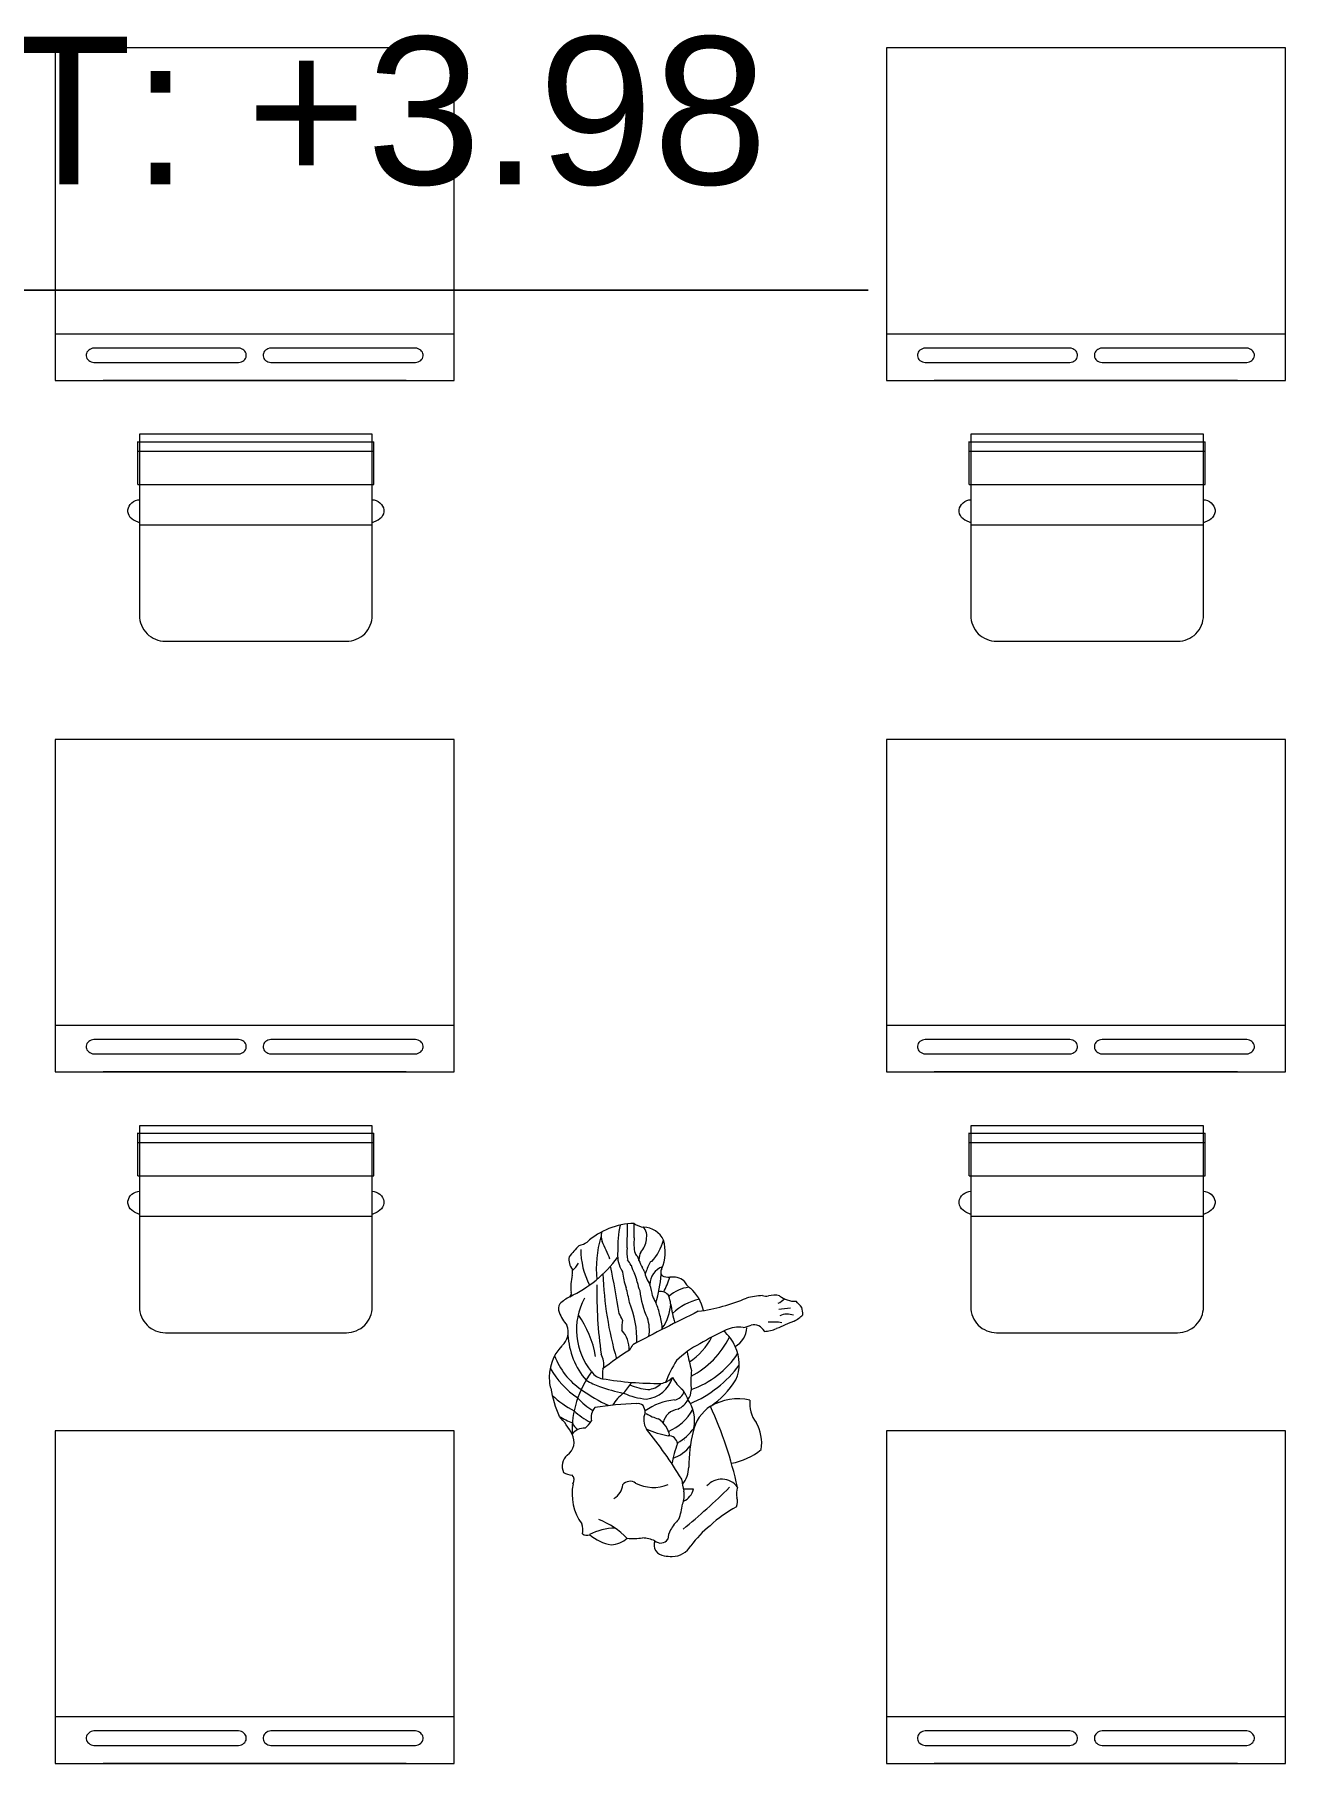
# Model space of a CAD drawing. Header units: metres. Extents: x 28 to 239, y -1 to 113.
# Drawn here: x 126.26 to 128.141, y 80.537 to 83.136 of the extents above; entities that cross this region are included whole.
import ezdxf

# ---------------------------------------------------------------- set-up
doc = ezdxf.new("R2010")
doc.units = ezdxf.units.M
for name, color, linetype, lineweight in [('Equipamiento SR', 23, 'Continuous', 0), ('GRAFO 02', 7, 'Continuous', 20), ('GRAFO01', 7, 'Continuous', 0), ('MOBILIARIO_Pluma_Nº__41', 7, 'Continuous', 20), ('PERSONAS', 8, 'Continuous', 0), ('TEXTO 100', 7, 'Continuous', 20)]:
    doc.layers.add(name, color=color, linetype=linetype, lineweight=lineweight)
doc.layers.add('Mobiliario', color=7, linetype='Continuous', lineweight=0, true_color=0x7f7f7f)
doc.layers.add('MOBILIARIO_Pluma_Nº__61', color=7, linetype='Continuous', lineweight=20, true_color=0x6a6a6a)
doc.styles.add('JOS', font='arial.ttf', dxfattribs={"height": 1})

# ---------------------------------------------------------------- blocks, each defined once
blk = doc.blocks.new('A$C64873CB9')
at = {"layer": 'MOBILIARIO_Pluma_Nº__41', "linetype": 'Continuous', "lineweight": 0, "true_color": 0x000000}
h = blk.add_hatch(color=18, dxfattribs=at)
h.paths.add_polyline_path([(0.1, 1.2), (0.1, 1.2), (0.1, 1.2), (0.1, 1.2), (0.1, 1.2), (0.1, 1.1), (0.1, 1.1), (0.1, 1.1), (0, 1.1), (0, 1.1), (0, 1), (0, 1), (0, 0.9), (0, 0.8), (0, 0.8), (0.1, 0.7), (0.1, 0.7), (0.1, 0.7), (0.2, 0.7), (0.3, 0.7), (0.3, 0.7), (0.3, 0.8), (0.4, 0.8), (0.4, 0.8), (0.4, 0.9), (0.4, 0.9), (0.4, 1), (0.3, 1.1), (0.3, 1.1), (0.3, 1.1), (0.3, 1.1), (0.3, 1.1), (0.3, 1.1), (0.3, 1.1), (0.3, 1.1), (0.3, 1.1), (0.3, 1.1), (0.3, 1.1), (0.3, 1.1), (0.3, 1.1), (0.3, 1.1), (0.3, 1.1), (0.3, 1.1), (0.3, 1.1), (0.3, 1.1), (0.3, 1.1), (0.3, 1.1), (0.3, 1.1), (0.3, 1.1), (0.3, 1.1), (0.3, 1.1), (0.3, 1.1), (0.3, 1.1), (0.3, 1.1), (0.3, 1.1), (0.3, 1.1), (0.3, 1.1), (0.3, 1.1), (0.3, 1.1), (0.3, 1.2), (0.3, 1.2), (0.3, 1.2), (0.3, 1.2), (0.3, 1.2), (0.3, 1.2), (0.3, 1.2), (0.3, 1.2), (0.3, 1.2), (0.3, 1.3), (0.3, 1.3), (0.3, 1.3), (0.3, 1.3), (0.3, 1.3), (0.3, 1.3), (0.3, 1.3), (0.3, 1.3), (0.2, 1.3), (0.2, 1.4), (0.1, 1.3), (0.1, 1.3), (0.1, 1.3), (0.1, 1.3), (0.1, 1.2), (0.1, 1.2), (0.1, 1.2), (0.1, 1.2), (0.1, 1.2)])
h.paths.add_polyline_path([(0.1, 1.2), (0.1, 1.3), (0.1, 1.3), (0.1, 1.3), (0.1, 1.3), (0.2, 1.3), (0.2, 1.3), (0.2, 1.3), (0.2, 1.3), (0.2, 1.3), (0.2, 1.3), (0.2, 1.3), (0.2, 1.3), (0.2, 1.3), (0.2, 1.3), (0.2, 1.3), (0.2, 1.3), (0.3, 1.2), (0.3, 1.2), (0.2, 1.2), (0.2, 1.2), (0.2, 1.1), (0.2, 1.1), (0.2, 1.1), (0.2, 1.1), (0.2, 1.1), (0.2, 1.1), (0.2, 1.1), (0.2, 1.1), (0.2, 1), (0.2, 1), (0.2, 1.1), (0.2, 1.1), (0.1, 1.1), (0.1, 1.1), (0.1, 1.1), (0.1, 1.1), (0.1, 1.1), (0.1, 1.1), (0.1, 1.1), (0.1, 1.1), (0.1, 1.1), (0.1, 1.1), (0.2, 1.1), (0.1, 1.2)], flags=0)
for points in [[(0.1, 0), (0.1, 0), (0.1, 0), (0.1, 0), (0.1, 0), (0.1, 0), (0.2, 0), (0.2, 0), (0.2, 0), (0.2, 0.1), (0.2, 0.1), (0.2, 0.1), (0.2, 0.1), (0.2, 0.1), (0.2, 0.1), (0.2, 0.1), (0.2, 0.1), (0.2, 0.1), (0.2, 0.1), (0.2, 0.1), (0.2, 0.1), (0.2, 0.1), (0.2, 0.1), (0.1, 0.1), (0.1, 0.1), (0.1, 0.1), (0.1, 0.1), (0.1, 0.1), (0.1, 0.1), (0.1, 0.1), (0.1, 0.1), (0.1, 0.1), (0.1, 0.1), (0.1, 0.1), (0.1, 0.1), (0.1, 0.1)], [(0.2, 1.2), (0.2, 1.2), (0.2, 1.2), (0.2, 1.2)], [(0.2, 0.1), (0.2, 0.1), (0.2, 0), (0.2, 0), (0.2, 0), (0.2, 0), (0.2, 0), (0.3, 0), (0.3, 0.1), (0.2, 0.1), (0.2, 0.1), (0.2, 0.1), (0.2, 0.1), (0.2, 0.1), (0.2, 0.1), (0.2, 0.1), (0.2, 0.1), (0.2, 0.1), (0.2, 0.1), (0.2, 0.1), (0.2, 0.1), (0.2, 0.1), (0.2, 0.1), (0.2, 0.1), (0.2, 0.1), (0.2, 0.1), (0.2, 0.1), (0.2, 0.1), (0.2, 0.1), (0.2, 0.1), (0.2, 0.1), (0.2, 0.1), (0.2, 0.1), (0.2, 0.1), (0.2, 0.1), (0.2, 0.1), (0.2, 0.1)]]:
    blk.add_hatch(color=18, dxfattribs=at).paths.add_polyline_path(points)
at = {"layer": 'MOBILIARIO_Pluma_Nº__61', "linetype": 'Continuous', "lineweight": 0, "true_color": 0x353535}
for points in [[(0.1, 0.7), (0, 0.7), (0, 0.7), (0, 0.6), (0, 0.6), (0, 0.6), (0, 0.5), (0, 0.5), (0, 0.5), (0, 0.5), (0, 0.5), (0, 0.5), (0, 0.5), (0.1, 0.5), (0.1, 0.5), (0.1, 0.5), (0.1, 0.5), (0.1, 0.5), (0.2, 0.5), (0.2, 0.5), (0.2, 0.4), (0.2, 0.4), (0.2, 0.3), (0.2, 0.3), (0.2, 0.2), (0.2, 0.2), (0.2, 0.2), (0.2, 0.1), (0.2, 0.1), (0.2, 0.1), (0.2, 0.1), (0.2, 0.1), (0.2, 0.1), (0.2, 0.1), (0.2, 0.1), (0.2, 0.1), (0.2, 0.1), (0.2, 0.1), (0.2, 0.1), (0.2, 0.1), (0.2, 0.1), (0.2, 0.1), (0.2, 0.1), (0.2, 0.1), (0.2, 0.1), (0.2, 0.1), (0.2, 0.1), (0.2, 0.1), (0.2, 0.1), (0.2, 0.1), (0.2, 0.1), (0.2, 0.1), (0.2, 0.1), (0.2, 0.1), (0.2, 0.1), (0.2, 0.1), (0.2, 0.1), (0.2, 0.1), (0.2, 0.1), (0.3, 0.2), (0.3, 0.2), (0.3, 0.2), (0.3, 0.3), (0.3, 0.3), (0.3, 0.3), (0.3, 0.3), (0.3, 0.3), (0.3, 0.3), (0.2, 0.3), (0.2, 0.3), (0.2, 0.4), (0.2, 0.4), (0.2, 0.4), (0.2, 0.4), (0.2, 0.4), (0.2, 0.4), (0.2, 0.4), (0.2, 0.4), (0.2, 0.4), (0.2, 0.5), (0.3, 0.5), (0.3, 0.5), (0.3, 0.5), (0.3, 0.5), (0.3, 0.5), (0.3, 0.5), (0.3, 0.5), (0.3, 0.5), (0.3, 0.5), (0.3, 0.5), (0.3, 0.5), (0.3, 0.5), (0.4, 0.5), (0.4, 0.5), (0.4, 0.6), (0.3, 0.8), (0.3, 0.7), (0.3, 0.7), (0.2, 0.7), (0.1, 0.7), (0.1, 0.7)], [(0.2, 1.2), (0.2, 1.2), (0.2, 1.3), (0.2, 1.3), (0.2, 1.2), (0.2, 1.2), (0.2, 1.2), (0.2, 1.2), (0.1, 1.2), (0.1, 1.2), (0.2, 1.2), (0.2, 1.2), (0.2, 1.2)], [(0.1, 0.3), (0.1, 0.3), (0.1, 0.3), (0.1, 0.2), (0.1, 0.2), (0.1, 0.2), (0.1, 0.1), (0.1, 0.1), (0.1, 0.1), (0.1, 0.1), (0.1, 0.1), (0.1, 0.1), (0.1, 0.1), (0.1, 0.1), (0.1, 0.1), (0.1, 0.1), (0.1, 0.1), (0.2, 0.1), (0.2, 0.1), (0.2, 0.1), (0.2, 0.1), (0.2, 0.1), (0.2, 0.1), (0.2, 0.1), (0.2, 0.1), (0.2, 0.1), (0.2, 0.1), (0.2, 0.1), (0.2, 0.1), (0.2, 0.2), (0.2, 0.2), (0.2, 0.2), (0.2, 0.3), (0.2, 0.3), (0.1, 0.3), (0.1, 0.3)], [(0.2, 1.2), (0.2, 1.2), (0.2, 1.2), (0.2, 1.2), (0.2, 1.2), (0.2, 1.2), (0.2, 1.2)]]:
    blk.add_hatch(color=250, dxfattribs=at).paths.add_polyline_path(points)
at = {"layer": 'MOBILIARIO_Pluma_Nº__61', "linetype": 'Continuous', "lineweight": 0, "true_color": 0x1a1a1a}
for points in [[(0.1, 1.3), (0.1, 1.2), (0.1, 1.2), (0.2, 1.1), (0.1, 1.1), (0.1, 1.1), (0.1, 1.1), (0.1, 1.1), (0.1, 1.1), (0.1, 1.1), (0.1, 1.1), (0.1, 1.1), (0.1, 1.1), (0.1, 1.1), (0.1, 1.1), (0.1, 1.1), (0.1, 1.1), (0.2, 1.1), (0.2, 1.1), (0.2, 1), (0.2, 1), (0.2, 1.1), (0.2, 1.1), (0.2, 1.1), (0.2, 1.1), (0.2, 1.1), (0.2, 1.1), (0.2, 1.1), (0.2, 1.1), (0.2, 1.1), (0.2, 1.1), (0.2, 1.1), (0.2, 1.1), (0.2, 1.1), (0.2, 1.1), (0.2, 1.1), (0.2, 1.2), (0.2, 1.2), (0.3, 1.2), (0.3, 1.2), (0.2, 1.3), (0.2, 1.3), (0.2, 1.3), (0.2, 1.3), (0.2, 1.3), (0.2, 1.3), (0.2, 1.3), (0.2, 1.3), (0.2, 1.3), (0.2, 1.3), (0.2, 1.3), (0.2, 1.3), (0.2, 1.3), (0.2, 1.3), (0.2, 1.3), (0.1, 1.3), (0.1, 1.3), (0.1, 1.3)], [(0.1, 0.3), (0.1, 0.3), (0.2, 0.3), (0.2, 0.3), (0.2, 0.2), (0.2, 0.3), (0.2, 0.3), (0.2, 0.3), (0.2, 0.3), (0.2, 0.3), (0.2, 0.3), (0.2, 0.3), (0.2, 0.3), (0.2, 0.3), (0.2, 0.3), (0.2, 0.3), (0.2, 0.3), (0.2, 0.3), (0.2, 0.3), (0.2, 0.4), (0.2, 0.4), (0.2, 0.5), (0.2, 0.5), (0.1, 0.5), (0.1, 0.5), (0.1, 0.5), (0.1, 0.5), (0.1, 0.4), (0.1, 0.3), (0.1, 0.3)], [(0.3, 0.3), (0.3, 0.3), (0.3, 0.3), (0.3, 0.3), (0.3, 0.3), (0.3, 0.3), (0.3, 0.4), (0.3, 0.4), (0.3, 0.5), (0.2, 0.5), (0.2, 0.4), (0.2, 0.4), (0.2, 0.4), (0.2, 0.4), (0.2, 0.4), (0.2, 0.3), (0.2, 0.3), (0.3, 0.3)]]:
    blk.add_hatch(color=250, dxfattribs=at).paths.add_polyline_path(points)
blk = doc.blocks.new('A$C11437024')
at = {"layer": 'PERSONAS'}
blk.add_line((0.1298, 0.3846), (0.1446, 0.3866), dxfattribs=at)
for centre, radius, start, end in [((-0.0114, 0.5425), 0.1525, 315.7725, 331.461), ((0.1523, 0.4569), 0.0324, 96.882, 156.86), ((0.157, 0.4372), 0.0525, 86.4235, 99.3015), ((0.1698, 0.4584), 0.0131, 54.9373, 152.7352), ((0.1613, 0.4732), 0.0165, 345.6512, 93.6349), ((0.1937, 0.5398), 0.0727, 256.9377, 271.9755), ((0.2238, 0.3665), 0.1044, 92.7271, 105.3168), ((0.2534, 0.4365), 0.0487, 104.2541, 135.2503), ((0.2952, 0.5685), 0.124, 231.9677, 255.9598), ((0.2276, 0.541), 0.0838, 277.7875, 305.2643), ((0.2373, 0.4119), 0.0719, 57.5211, 86.6767), ((0.2816, 0.4637), 0.0106, 61.3824, 122.437), ((0.3123, 0.47), 0.0258, 173.4969, 208.0655), ((0.8423, -0.2216), 0.971, 136.5528, 142.091), ((0.0941, 0.4748), 0.0667, 320.5732, 338.2044), ((0.13, 0.4612), 0.0283, 336.6051, 6.3383), ((0.2341, 0.4053), 0.0764, 356.0926, 43.5195), ((-0.0429, 0.5508), 0.1816, 305.2918, 320.8274), ((0.2998, 0.4039), 0.1569, 169.5339, 177.986), ((0.0829, 0.3976), 0.0214, 166.5048, 203.4343), ((0.1542, 0.383), 0.0245, 119.3554, 176.2752), ((0.1814, 0.4002), 0.0394, 166.5386, 195.544), ((0.197, 0.3311), 0.0592, 70.1892, 119.0618), ((0.2238, 0.3998), 0.0147, 242.758, 326.8439), ((0.2621, 0.3929), 0.0261, 126.8695, 182.2899), ((0.3204, 0.3956), 0.011, 156.0021, 231.666), ((0.0324, 0.3788), 0.0325, 350.0382, 18.4343), ((0.0857, 0.3935), 0.0294, 223.5547, 326.702), ((0.6378, 0.58), 0.6095, 199.8274, 211.8892), ((0.1844, 0.3568), 0.0438, 148.6384, 184.9699), ((0.0338, 0.3444), 0.1187, 13.4206, 22.4311), ((0.74, 0.8514), 0.7609, 219.0608, 225.985), ((0.3146, 0.351), 0.0361, 70.6357, 91.5582), ((0.3076, 0.3731), 0.0224, 318.7601, 31.9717), ((0.1081, 0.2441), 0.0993, 107.6447, 136.4037), ((-0.0772, 0.3241), 0.22, 353.3999, 7.5471), ((0.1892, 0.2937), 0.0538, 115.3761, 149.7639), ((0.0273, 0.3544), 0.1393, 345.6784, 358.6971), ((0.3409, 0.3406), 0.0243, 132.8403, 216.4412), ((0.1026, 0.3126), 0.0665, 180, 216.3547), ((0.2115, 0.2544), 0.081, 127.1591, 151.1093), ((0.175, 0.3228), 0.013, 192.9949, 281.1959), ((0.3631, 0.2683), 0.0762, 142.269, 153.4417), ((0.3018, 0.3376), 0.0227, 272.7271, 329.6195), ((0.1734, 0.3027), 0.1498, 330.7643, 9.0047), ((0.302, 0.2972), 0.0242, 29.4297, 60.8306), ((0.4211, 0.3962), 0.1219, 215.0772, 230.5711), ((0.0812, 0.3039), 0.0603, 310.3644, 355.1805), ((0.1997, 0.2908), 0.0591, 177.3475, 221.1866), ((0.2189, 0.2358), 0.079, 121.1508, 157.4498), ((0.1616, 0.2936), 0.026, 284.5599, 356.0299), ((0.212, 0.3216), 0.0386, 197.829, 244.5816), ((0.164, 0.1245), 0.186, 75.3697, 85.8152), ((0.1851, 0.2177), 0.0699, 64.9856, 81.4694), ((0.1933, 0.2879), 0.0242, 341.3328, 42.2653), ((0.2733, 0.2947), 0.023, 326.3178, 19.6838), ((0.2619, 0.2056), 0.0875, 48.538, 67.8925), ((0.261, 0.2066), 0.1045, 53.7584, 70.2621), ((0.2765, 0.1587), 0.1399, 54.2091, 70.7334), ((0.3009, 0.211), 0.1006, 64.8521, 77.3012), ((0.2181, 0.2216), 0.1492, 15.5663, 32.6229), ((0.0164, 0.2406), 0.0462, 0.3871, 44.9989), ((0.1844, 0.2418), 0.0311, 121.4204, 160.8291), ((0.1555, 0.3436), 0.0903, 282.4171, 312.9356), ((0.2398, 0.2844), 0.0239, 190.3019, 217.9766), ((0.2275, 0.2786), 0.011, 233.6076, 290.6812), ((0.1494, 0.7782), 0.5165, 279.1328, 286.0747), ((0.2062, 0.3023), 0.0661, 314.309, 335.7895), ((0.2003, 0.0478), 0.2398, 61.0834, 72.5463), ((0.2562, 0.1471), 0.1394, 37.5334, 62.8336), ((0.347, 0.2514), 0.018, 4.2079, 34.8719), ((0.0693, 0.3244), 0.0837, 265.4518, 307.5184), ((0.2363, 0.1079), 0.1723, 119.7356, 151.2029), ((0.2065, 0.16), 0.1305, 131.3504, 155.6464), ((0.2112, 0.1152), 0.1348, 115.9055, 154.3103), ((0.1743, 0.2402), 0.0224, 148.781, 185.7697), ((-0.0367, 0.2002), 0.1925, 2.3082, 11.3102), ((0.2097, 0.2815), 0.0621, 208.55, 223.9591), ((0.1803, 0.2384), 0.0179, 107.8355, 171.7022), ((0.1327, 0.1859), 0.0617, 36.1707, 58.3696), ((0.2274, 0.2151), 0.0455, 102.6791, 170.8703), ((0.2234, 0.2141), 0.0317, 101.7939, 142.4598), ((0.267, -0.2702), 0.5082, 87.7933, 97.7647), ((0.2169, 0.1348), 0.1103, 75.4955, 90), ((0.2224, 0.1602), 0.0994, 72.4903, 92.8985), ((0.4224, 0.1477), 0.2011, 147.7455, 153.4651), ((0.2369, -0.004), 0.2594, 78.3079, 86.5936), ((0.2255, 0.2231), 0.0627, 0, 13.4204), ((0.2855, 0.2125), 0.0252, 42.5656, 87.7095), ((0.2658, 0.1424), 0.1102, 65.9145, 77.5929), ((0.2355, 0.1591), 0.1128, 10.1492, 48.1222), ((0.2706, 0.1648), 0.1035, 27.4718, 63.8299), ((0.2994, 0.2367), 0.0675, 323.1286, 13.7499), ((0.1435, 0.1967), 0.0585, 163.0006, 213.7511), ((0.233, 0.1064), 0.1353, 125.1949, 160.7785), ((-0.3081, 0.021), 0.5, 18.6589, 21.9611), ((-0.0047, 0.2794), 0.2025, 335.7301, 346.1296), ((0.2092, 0.201), 0.0342, 108.6439, 141.5447), ((-0.1349, 0.6478), 0.5996, 310.1776, 314.9011), ((0.3272, 0.2238), 0.0406, 183.1962, 213.6195), ((0.2368, 0.1571), 0.0989, 338.6422, 47.0988), ((0.2239, 0.1204), 0.0985, 130.1736, 159.8997), ((0.0496, 0.3041), 0.1692, 305.6375, 320.3542), ((0.2864, 0.1691), 0.0402, 149.0686, 162.4735), ((0.2934, 0.1932), 0.041, 184.095, 230.2534), ((-0.2218, -0.0069), 0.5353, 9.4888, 23.3549), ((-0.355, 0.0229), 0.6725, 6.4626, 15.3937), ((0.4504, 0.2524), 0.1564, 197.4007, 222.5066), ((0.3736, 0.1781), 0.0271, 138.241, 209.2502), ((0.1172, 0.1358), 0.0361, 128.2323, 183.1562), ((0.1487, 0.1957), 0.0624, 210.3274, 237.4277), ((-0.2382, 0.6754), 0.6388, 303.2173, 307.2149), ((-1.7284, 2.9669), 3.4156, 303.4993, 305.3548), ((0.2826, 0.1634), 0.057, 177.8732, 205.7862), ((0.3884, 0.1918), 0.1467, 185.709, 209.861), ((0.1204, 0.1438), 0.1479, 1.0287, 6.9521), ((0.2981, 0.1096), 0.0758, 29.4773, 46.8403), ((0.0658, 0.0775), 0.0594, 101.0403, 119.148), ((0.0693, 0.1462), 0.0182, 215.1331, 289.7688), ((0.0958, 0.0973), 0.0378, 103.5697, 122.6766), ((0.0858, 0.1866), 0.0526, 271.2396, 299.6031), ((-0.0913, 0.0267), 0.3032, 16.4777, 22.0785), ((0.2638, 0.1191), 0.0647, 150.8382, 185.6631), ((0.2743, 0.1615), 0.0678, 187.5743, 205.9127), ((0.3268, 0.1734), 0.1209, 200.0692, 209.3302), ((0.1302, 0.0728), 0.1207, 12.4848, 33.0401), ((0.3655, 0.2034), 0.1128, 210.376, 215.9745), ((1.52, 0.5006), 1.2977, 196.2608, 199.4525), ((0.2798, 0.2142), 0.1169, 307.6461, 316.7196), ((0.352, 0.1397), 0.0141, 336.5701, 31.0585), ((0.0438, 0.0685), 0.0562, 124.507, 141.2476), ((-0.6892, 1.3394), 1.4111, 299.7931, 300.9623), ((0.0203, 0.1306), 0.0251, 255.6781, 303.6407), ((0.03, 0.2437), 0.1242, 270, 279.5267), ((0.2265, -0.1447), 0.2724, 104.8302, 120.7083), ((0.2063, 0.1357), 0.0601, 198.5962, 236.3861), ((0.1304, 0.1782), 0.0823, 289.2467, 321.515), ((0.2585, 0.1275), 0.0608, 194.0346, 205.0342), ((0.4569, 0.0798), 0.2379, 171.6953, 182.1191), ((0.2007, 0.0934), 0.0293, 22.3771, 44.9964), ((0.3023, 0.1236), 0.0768, 194.321, 207.0652), ((0.4866, 0.1879), 0.2358, 197.0358, 202.6239), ((0.4559, -0.0409), 0.1933, 122.7719, 150.5826), ((0.355, 0.1175), 0.00556, 132.6025, 204.7764), ((0.2842, 0.0978), 0.068, 352.6472, 14.8567), ((0.0458, 0.1107), 0.0463, 188.7466, 202.5395), ((0.2317, 0.3598), 0.3515, 229.4003, 231.4835), ((0.0188, 0.0476), 0.0377, 58.324, 99.0574), ((0.0596, -0.0259), 0.1276, 100.0678, 108.0032), ((0.0563, 0.0638), 0.0322, 121.667, 142.3042), ((0.042, 0.1127), 0.0332, 263.9913, 293.5), ((0.0604, 0.068), 0.0152, 75.4702, 109.9821), ((0.0187, 0.2788), 0.2013, 283.0686, 289.9384), ((0.163, 0.0631), 0.0247, 30.9716, 66.0387), ((0.1622, 0.1376), 0.0546, 283.7191, 318.8892), ((0.2151, 0.1118), 0.0155, 220.5977, 288.4761), ((0.372, 0.0401), 0.1696, 160.5203, 168.7249), ((0.2058, 0.0848), 0.0287, 296.441, 6.4909), ((0.1806, 0.0446), 0.0691, 20.7924, 39.5846), ((0.2061, 0.0732), 0.0492, 16.1055, 31.5011), ((0.298, 0.1005), 0.0467, 196.9888, 213.4079), ((0.2052, 0.0612), 0.0732, 10.7034, 29.4041), ((0.1477, 0.0531), 0.1708, 351.0691, 12.7361), ((0.2234, 0.0324), 0.1218, 7.8091, 34.1238), ((0.3844, 0.0545), 0.0425, 139.1313, 158.894), ((0.7418, 0.1238), 0.3917, 185.0813, 186.3405), ((0.3377, 0.064), 0.0222, 356.0993, 47.9754), ((0.1979, 0.0999), 0.0277, 240.2565, 286.0587), ((0.2101, 0.0487), 0.025, 71.6192, 100.4909), ((0.2844, 0.0451), 0.0673, 165.3979, 202.6109), ((0.2118, 0.0664), 0.00868, 330.4681, 43.7827), ((0.3001, 0.0083), 0.0785, 145.1412, 171.9513), ((0.2356, 0.056), 0.00283, 269.5031, 352.8759), ((0.1206, 0.0968), 0.1248, 340.7317, 349.3006), ((0.2651, 0.0808), 0.0231, 210.2533, 223.4796), ((0.1663, 0.0054), 0.1013, 28.7821, 35.9063), ((0.2209, 0.0513), 0.0346, 343.5061, 3.6422), ((0.2915, 0.0682), 0.0389, 201.0351, 208.5097), ((0.2219, 0.0456), 0.0472, 21.7031, 38.1537), ((0.3481, 0.124), 0.1024, 216.4658, 222.106), ((0.215, 0.0358), 0.0603, 1.9904, 18.8225), ((0.287, 0.0788), 0.0107, 201.7989, 233.3313), ((0.2431, 0.0448), 0.0453, 359.8665, 34.1111), ((0.5592, 0.1975), 0.2955, 208.1532, 213.768), ((0.2348, 0.134), 0.144, 321.1686, 330.2546), ((0.2936, 0.0212), 0.0456, 165.9654, 192.0593), ((0.2702, 0.0276), 0.0212, 139.4023, 167.4734), ((0.244, 0.0322), 0.0219, 33.4518, 52.5912), ((0.2042, 0.0217), 0.0623, 359.9418, 21.2949), ((0.253, 0.1079), 0.1091, 278.6684, 319.3752), ((1.3012, 0.1295), 1.03, 185.1014, 187.1139), ((0.1394, 0.0185), 0.1513, 354.9723, 9.9377), ((0.2976, 0.0234), 0.0188, 345.4007, 31.6982), ((0.3652, 0.0016), 0.0459, 113.4081, 129.804), ((0.2509, 0.0376), 0.034, 212.7367, 275.9838), ((0.2634, 0.0171), 0.0153, 200.8521, 240.4799), ((0.2544, -0.0272), 0.0311, 61.16, 90), ((0.7762, 0.0803), 0.5131, 186.5658, 189.0013)]:
    blk.add_arc(centre, radius, start, end, dxfattribs=at)
at = {"layer": 'PERSONAS', "xscale": 0.002, "yscale": 0.002, "zscale": 0.002}
blk.add_blockref('A$C64873CB9', (0.1515, 0.3119), dxfattribs=at)
blk = doc.blocks.new('A$C3A47622C')
at = {"layer": 'Mobiliario', "linetype": 'Continuous'}
for p, q in [((0.0251, 0.3696), (0.0111, 0.3696)), ((0.0111, 0.015), (0.0111, 0.3696)), ((0.0752, 0.3696), (0.0251, 0.3696)), ((0.0251, 0.015), (0.0251, 0.3696)), ((0.0752, 0.015), (0.0752, 0.3696)), ((0.0983, 0.3673), (0.0987, 0.37)), ((0.0987, 0.37), (0.0997, 0.3732)), ((0.0997, 0.3732), (0.1012, 0.3762)), ((0.1012, 0.3762), (0.1031, 0.3788)), ((0.1031, 0.3788), (0.1053, 0.381)), ((0.1053, 0.381), (0.1079, 0.3828)), ((0.1079, 0.3828), (0.1107, 0.384)), ((0.1107, 0.384), (0.1136, 0.3846)), ((0.1136, 0.3846), (0.1165, 0.3846)), ((0.1165, 0.3846), (0.1194, 0.384)), ((0.1194, 0.384), (0.1222, 0.3828)), ((0.1222, 0.3828), (0.1248, 0.381)), ((0.1248, 0.381), (0.127, 0.3788)), ((0.127, 0.3788), (0.1289, 0.3762)), ((0.1289, 0.3762), (0.1297, 0.3747)), ((0.1297, 0.3747), (0.1333, 0.3673)), ((0.0752, 0.015), (0.0108, 0.015)), ((0.0987, 0.0146), (0.0983, 0.0173)), ((0.0997, 0.0113), (0.0987, 0.0146)), ((0.1012, 0.0084), (0.0997, 0.0113)), ((0.1031, 0.0057), (0.1012, 0.0084)), ((0.1053, 0.0035), (0.1031, 0.0057)), ((0.1079, 0.0018), (0.1053, 0.0035)), ((0.1107, 0.0006), (0.1079, 0.0018)), ((0.1136, 0), (0.1107, 0.0006)), ((0.1165, 0), (0.1136, 0)), ((0.1194, 0.0006), (0.1165, 0)), ((0.1222, 0.0018), (0.1194, 0.0006)), ((0.1248, 0.0035), (0.1222, 0.0018)), ((0.127, 0.0057), (0.1248, 0.0035)), ((0.1289, 0.0084), (0.127, 0.0057)), ((0.1297, 0.0099), (0.1289, 0.0084)), ((0.1333, 0.0173), (0.1297, 0.0099))]:
    blk.add_line(p, q, dxfattribs=at)
at = {"layer": 'Mobiliario'}
blk.add_line((0.1361, 0.0173), (0.1361, 0.3673), dxfattribs=at)
at = {"layer": 'Mobiliario', "linetype": 'Continuous'}
blk.add_lwpolyline([(0, 0.0173), (0.2722, 0.0173, 0.414214), (0.3111, 0.0562), (0.3111, 0.3284, 0.414214), (0.2722, 0.3673), (0, 0.3673), (0, 0.0173)], format="xyb", dxfattribs=at)

msp = doc.modelspace()

# ---------------------------------------------------------------- linework, layer by layer
at = {"layer": 'Mobiliario', "linetype": 'Continuous', "lineweight": 0}
for p, q in [((126.2911, 83.1161), (126.2911, 82.6161)), ((126.8911, 83.1161), (126.2911, 83.1161)), ((126.8911, 82.6161), (126.8911, 83.1161)), ((127.5411, 83.1161), (127.5411, 82.6161)), ((128.1411, 83.1161), (127.5411, 83.1161)), ((128.1411, 82.6161), (128.1411, 83.1161)), ((126.2911, 82.6865), (126.8911, 82.6865)), ((126.8761, 82.6865), (126.8761, 82.6861)), ((127.5411, 82.6865), (128.1411, 82.6865)), ((128.1261, 82.6865), (128.1261, 82.6861)), ((126.3382, 82.6568), (126.3378, 82.655)), ((126.3378, 82.655), (126.3378, 82.6531)), ((126.3378, 82.6531), (126.3382, 82.6512)), ((126.3389, 82.6586), (126.3382, 82.6568)), ((126.3382, 82.6512), (126.3389, 82.6494)), ((126.34, 82.6603), (126.3389, 82.6586)), ((126.3389, 82.6494), (126.34, 82.6478)), ((126.3415, 82.6617), (126.34, 82.6603)), ((126.34, 82.6478), (126.3415, 82.6463)), ((126.3432, 82.6629), (126.3415, 82.6617)), ((126.3415, 82.6463), (126.3432, 82.6451)), ((126.3451, 82.6639), (126.3432, 82.6629)), ((126.3432, 82.6451), (126.3451, 82.6441)), ((126.3472, 82.6645), (126.3451, 82.6639)), ((126.3494, 82.6649), (126.3472, 82.6645)), ((126.3505, 82.6649), (126.3494, 82.6649)), ((126.5658, 82.6649), (126.3505, 82.6649)), ((126.5669, 82.6649), (126.5658, 82.6649)), ((126.5691, 82.6645), (126.5669, 82.6649)), ((126.5712, 82.6639), (126.5691, 82.6645)), ((126.5731, 82.6629), (126.5712, 82.6639)), ((126.5712, 82.6441), (126.5731, 82.6451)), ((126.5748, 82.6617), (126.5731, 82.6629)), ((126.5731, 82.6451), (126.5748, 82.6463)), ((126.5762, 82.6603), (126.5748, 82.6617)), ((126.5748, 82.6463), (126.5762, 82.6478)), ((126.5773, 82.6586), (126.5762, 82.6603)), ((126.5762, 82.6478), (126.5773, 82.6494)), ((126.5781, 82.6568), (126.5773, 82.6586)), ((126.5773, 82.6494), (126.5781, 82.6512)), ((126.5784, 82.655), (126.5781, 82.6568)), ((126.5781, 82.6512), (126.5784, 82.6531)), ((126.5784, 82.6531), (126.5784, 82.655)), ((126.6042, 82.6568), (126.6038, 82.655)), ((126.6038, 82.655), (126.6038, 82.6531)), ((126.6038, 82.6531), (126.6042, 82.6512)), ((126.6049, 82.6586), (126.6042, 82.6568)), ((126.6042, 82.6512), (126.6049, 82.6494)), ((126.606, 82.6603), (126.6049, 82.6586)), ((126.6049, 82.6494), (126.606, 82.6478)), ((126.6075, 82.6617), (126.606, 82.6603)), ((126.606, 82.6478), (126.6075, 82.6463)), ((126.6092, 82.6629), (126.6075, 82.6617)), ((126.6075, 82.6463), (126.6092, 82.6451)), ((126.6111, 82.6639), (126.6092, 82.6629)), ((126.6092, 82.6451), (126.6111, 82.6441)), ((126.6132, 82.6645), (126.6111, 82.6639)), ((126.6153, 82.6649), (126.6132, 82.6645)), ((126.6164, 82.6649), (126.6153, 82.6649)), ((126.8318, 82.6649), (126.6164, 82.6649)), ((126.8329, 82.6649), (126.8318, 82.6649)), ((126.8351, 82.6645), (126.8329, 82.6649)), ((126.8371, 82.6639), (126.8351, 82.6645)), ((126.8391, 82.6629), (126.8371, 82.6639)), ((126.8371, 82.6441), (126.8391, 82.6451)), ((126.8408, 82.6617), (126.8391, 82.6629)), ((126.8391, 82.6451), (126.8408, 82.6463)), ((126.8422, 82.6603), (126.8408, 82.6617)), ((126.8408, 82.6463), (126.8422, 82.6478)), ((126.8433, 82.6586), (126.8422, 82.6603)), ((126.8422, 82.6478), (126.8433, 82.6494)), ((126.844, 82.6568), (126.8433, 82.6586)), ((126.8433, 82.6494), (126.844, 82.6512)), ((126.8444, 82.655), (126.844, 82.6568)), ((126.844, 82.6512), (126.8444, 82.6531)), ((126.8444, 82.6531), (126.8444, 82.655)), ((127.5882, 82.6568), (127.5878, 82.655)), ((127.5878, 82.655), (127.5878, 82.6531)), ((127.5878, 82.6531), (127.5882, 82.6512)), ((127.5889, 82.6586), (127.5882, 82.6568)), ((127.5882, 82.6512), (127.5889, 82.6494)), ((127.59, 82.6603), (127.5889, 82.6586)), ((127.5889, 82.6494), (127.59, 82.6478)), ((127.5915, 82.6617), (127.59, 82.6603)), ((127.59, 82.6478), (127.5915, 82.6463)), ((127.5932, 82.6629), (127.5915, 82.6617)), ((127.5915, 82.6463), (127.5932, 82.6451)), ((127.5951, 82.6639), (127.5932, 82.6629)), ((127.5932, 82.6451), (127.5951, 82.6441)), ((127.5972, 82.6645), (127.5951, 82.6639)), ((127.5994, 82.6649), (127.5972, 82.6645)), ((127.6005, 82.6649), (127.5994, 82.6649)), ((127.8158, 82.6649), (127.6005, 82.6649)), ((127.8169, 82.6649), (127.8158, 82.6649)), ((127.8191, 82.6645), (127.8169, 82.6649)), ((127.8212, 82.6639), (127.8191, 82.6645)), ((127.8231, 82.6629), (127.8212, 82.6639)), ((127.8212, 82.6441), (127.8231, 82.6451)), ((127.8248, 82.6617), (127.8231, 82.6629)), ((127.8231, 82.6451), (127.8248, 82.6463)), ((127.8262, 82.6603), (127.8248, 82.6617)), ((127.8248, 82.6463), (127.8262, 82.6478)), ((127.8273, 82.6586), (127.8262, 82.6603)), ((127.8262, 82.6478), (127.8273, 82.6494)), ((127.8281, 82.6568), (127.8273, 82.6586)), ((127.8273, 82.6494), (127.8281, 82.6512)), ((127.8284, 82.655), (127.8281, 82.6568)), ((127.8281, 82.6512), (127.8284, 82.6531)), ((127.8284, 82.6531), (127.8284, 82.655)), ((127.8542, 82.6568), (127.8538, 82.655)), ((127.8538, 82.655), (127.8538, 82.6531)), ((127.8538, 82.6531), (127.8542, 82.6512)), ((127.8549, 82.6586), (127.8542, 82.6568)), ((127.8542, 82.6512), (127.8549, 82.6494)), ((127.856, 82.6603), (127.8549, 82.6586)), ((127.8549, 82.6494), (127.856, 82.6478)), ((127.8575, 82.6617), (127.856, 82.6603)), ((127.856, 82.6478), (127.8575, 82.6463)), ((127.8592, 82.6629), (127.8575, 82.6617)), ((127.8575, 82.6463), (127.8592, 82.6451)), ((127.8611, 82.6639), (127.8592, 82.6629)), ((127.8592, 82.6451), (127.8611, 82.6441)), ((127.8632, 82.6645), (127.8611, 82.6639)), ((127.8653, 82.6649), (127.8632, 82.6645)), ((127.8664, 82.6649), (127.8653, 82.6649)), ((128.0818, 82.6649), (127.8664, 82.6649)), ((128.0829, 82.6649), (128.0818, 82.6649)), ((128.0851, 82.6645), (128.0829, 82.6649)), ((128.0871, 82.6639), (128.0851, 82.6645)), ((128.0891, 82.6629), (128.0871, 82.6639)), ((128.0871, 82.6441), (128.0891, 82.6451)), ((128.0908, 82.6617), (128.0891, 82.6629)), ((128.0891, 82.6451), (128.0908, 82.6463)), ((128.0922, 82.6603), (128.0908, 82.6617)), ((128.0908, 82.6463), (128.0922, 82.6478)), ((128.0933, 82.6586), (128.0922, 82.6603)), ((128.0922, 82.6478), (128.0933, 82.6494)), ((128.094, 82.6568), (128.0933, 82.6586)), ((128.0933, 82.6494), (128.094, 82.6512)), ((128.0944, 82.655), (128.094, 82.6568)), ((128.094, 82.6512), (128.0944, 82.6531)), ((128.0944, 82.6531), (128.0944, 82.655)), ((126.3451, 82.6441), (126.3472, 82.6435)), ((126.3472, 82.6435), (126.3494, 82.6432)), ((126.3494, 82.6432), (126.3505, 82.6432)), ((126.3505, 82.6432), (126.5658, 82.6432)), ((126.5658, 82.6432), (126.5669, 82.6432)), ((126.5669, 82.6432), (126.5691, 82.6435)), ((126.5691, 82.6435), (126.5712, 82.6441)), ((126.6111, 82.6441), (126.6132, 82.6435)), ((126.6132, 82.6435), (126.6153, 82.6432)), ((126.6153, 82.6432), (126.6164, 82.6432)), ((126.6164, 82.6432), (126.8318, 82.6432)), ((126.8318, 82.6432), (126.8329, 82.6432)), ((126.8329, 82.6432), (126.8351, 82.6435)), ((126.8351, 82.6435), (126.8371, 82.6441)), ((127.5951, 82.6441), (127.5972, 82.6435)), ((127.5972, 82.6435), (127.5994, 82.6432)), ((127.5994, 82.6432), (127.6005, 82.6432)), ((127.6005, 82.6432), (127.8158, 82.6432)), ((127.8158, 82.6432), (127.8169, 82.6432)), ((127.8169, 82.6432), (127.8191, 82.6435)), ((127.8191, 82.6435), (127.8212, 82.6441)), ((127.8611, 82.6441), (127.8632, 82.6435)), ((127.8632, 82.6435), (127.8653, 82.6432)), ((127.8653, 82.6432), (127.8664, 82.6432)), ((127.8664, 82.6432), (128.0818, 82.6432)), ((128.0818, 82.6432), (128.0829, 82.6432)), ((128.0829, 82.6432), (128.0851, 82.6435)), ((128.0851, 82.6435), (128.0871, 82.6441)), ((126.2911, 82.6161), (126.8911, 82.6161)), ((126.8191, 82.6161), (126.3631, 82.6161)), ((127.5411, 82.6161), (128.1411, 82.6161)), ((128.0691, 82.6161), (127.6131, 82.6161)), ((126.2911, 82.0766), (126.2911, 81.5766)), ((126.8911, 82.0766), (126.2911, 82.0766)), ((126.8911, 81.5766), (126.8911, 82.0766)), ((127.5411, 82.0766), (127.5411, 81.5766)), ((128.1411, 82.0766), (127.5411, 82.0766)), ((128.1411, 81.5766), (128.1411, 82.0766)), ((126.2911, 81.6471), (126.8911, 81.6471)), ((126.8761, 81.6471), (126.8761, 81.6467)), ((127.5411, 81.6471), (128.1411, 81.6471)), ((128.1261, 81.6471), (128.1261, 81.6467)), ((126.3382, 81.6174), (126.3378, 81.6155)), ((126.3378, 81.6155), (126.3378, 81.6136)), ((126.3378, 81.6136), (126.3382, 81.6118)), ((126.3389, 81.6192), (126.3382, 81.6174)), ((126.3382, 81.6118), (126.3389, 81.61)), ((126.34, 81.6208), (126.3389, 81.6192)), ((126.3389, 81.61), (126.34, 81.6083)), ((126.3415, 81.6223), (126.34, 81.6208)), ((126.34, 81.6083), (126.3415, 81.6069)), ((126.3432, 81.6235), (126.3415, 81.6223)), ((126.3415, 81.6069), (126.3432, 81.6057)), ((126.3451, 81.6244), (126.3432, 81.6235)), ((126.3432, 81.6057), (126.3451, 81.6047)), ((126.3472, 81.6251), (126.3451, 81.6244)), ((126.3494, 81.6254), (126.3472, 81.6251)), ((126.3505, 81.6254), (126.3494, 81.6254)), ((126.5658, 81.6254), (126.3505, 81.6254)), ((126.5669, 81.6254), (126.5658, 81.6254)), ((126.5691, 81.6251), (126.5669, 81.6254)), ((126.5712, 81.6244), (126.5691, 81.6251)), ((126.5731, 81.6235), (126.5712, 81.6244)), ((126.5712, 81.6047), (126.5731, 81.6057)), ((126.5748, 81.6223), (126.5731, 81.6235)), ((126.5731, 81.6057), (126.5748, 81.6069)), ((126.5762, 81.6208), (126.5748, 81.6223)), ((126.5748, 81.6069), (126.5762, 81.6083)), ((126.5773, 81.6192), (126.5762, 81.6208)), ((126.5762, 81.6083), (126.5773, 81.61)), ((126.5781, 81.6174), (126.5773, 81.6192)), ((126.5773, 81.61), (126.5781, 81.6118)), ((126.5784, 81.6155), (126.5781, 81.6174)), ((126.5781, 81.6118), (126.5784, 81.6136)), ((126.5784, 81.6136), (126.5784, 81.6155)), ((126.6042, 81.6174), (126.6038, 81.6155)), ((126.6038, 81.6155), (126.6038, 81.6136)), ((126.6038, 81.6136), (126.6042, 81.6118)), ((126.6049, 81.6192), (126.6042, 81.6174)), ((126.6042, 81.6118), (126.6049, 81.61)), ((126.606, 81.6208), (126.6049, 81.6192)), ((126.6049, 81.61), (126.606, 81.6083)), ((126.6075, 81.6223), (126.606, 81.6208)), ((126.606, 81.6083), (126.6075, 81.6069)), ((126.6092, 81.6235), (126.6075, 81.6223)), ((126.6075, 81.6069), (126.6092, 81.6057)), ((126.6111, 81.6244), (126.6092, 81.6235)), ((126.6092, 81.6057), (126.6111, 81.6047)), ((126.6132, 81.6251), (126.6111, 81.6244)), ((126.6153, 81.6254), (126.6132, 81.6251)), ((126.6164, 81.6254), (126.6153, 81.6254)), ((126.8318, 81.6254), (126.6164, 81.6254)), ((126.8329, 81.6254), (126.8318, 81.6254)), ((126.8351, 81.6251), (126.8329, 81.6254)), ((126.8371, 81.6244), (126.8351, 81.6251)), ((126.8391, 81.6235), (126.8371, 81.6244)), ((126.8371, 81.6047), (126.8391, 81.6057)), ((126.8408, 81.6223), (126.8391, 81.6235)), ((126.8391, 81.6057), (126.8408, 81.6069)), ((126.8422, 81.6208), (126.8408, 81.6223)), ((126.8408, 81.6069), (126.8422, 81.6083)), ((126.8433, 81.6192), (126.8422, 81.6208)), ((126.8422, 81.6083), (126.8433, 81.61)), ((126.844, 81.6174), (126.8433, 81.6192)), ((126.8433, 81.61), (126.844, 81.6118)), ((126.8444, 81.6155), (126.844, 81.6174)), ((126.844, 81.6118), (126.8444, 81.6136)), ((126.8444, 81.6136), (126.8444, 81.6155)), ((127.5882, 81.6174), (127.5878, 81.6155)), ((127.5878, 81.6155), (127.5878, 81.6136)), ((127.5878, 81.6136), (127.5882, 81.6118)), ((127.5889, 81.6192), (127.5882, 81.6174)), ((127.5882, 81.6118), (127.5889, 81.61)), ((127.59, 81.6208), (127.5889, 81.6192)), ((127.5889, 81.61), (127.59, 81.6083)), ((127.5915, 81.6223), (127.59, 81.6208)), ((127.59, 81.6083), (127.5915, 81.6069)), ((127.5932, 81.6235), (127.5915, 81.6223)), ((127.5915, 81.6069), (127.5932, 81.6057)), ((127.5951, 81.6244), (127.5932, 81.6235)), ((127.5932, 81.6057), (127.5951, 81.6047)), ((127.5972, 81.6251), (127.5951, 81.6244)), ((127.5994, 81.6254), (127.5972, 81.6251)), ((127.6005, 81.6254), (127.5994, 81.6254)), ((127.8158, 81.6254), (127.6005, 81.6254)), ((127.8169, 81.6254), (127.8158, 81.6254)), ((127.8191, 81.6251), (127.8169, 81.6254)), ((127.8212, 81.6244), (127.8191, 81.6251)), ((127.8231, 81.6235), (127.8212, 81.6244)), ((127.8212, 81.6047), (127.8231, 81.6057)), ((127.8248, 81.6223), (127.8231, 81.6235)), ((127.8231, 81.6057), (127.8248, 81.6069)), ((127.8262, 81.6208), (127.8248, 81.6223)), ((127.8248, 81.6069), (127.8262, 81.6083)), ((127.8273, 81.6192), (127.8262, 81.6208)), ((127.8262, 81.6083), (127.8273, 81.61)), ((127.8281, 81.6174), (127.8273, 81.6192)), ((127.8273, 81.61), (127.8281, 81.6118)), ((127.8284, 81.6155), (127.8281, 81.6174)), ((127.8281, 81.6118), (127.8284, 81.6136)), ((127.8284, 81.6136), (127.8284, 81.6155)), ((127.8542, 81.6174), (127.8538, 81.6155)), ((127.8538, 81.6155), (127.8538, 81.6136)), ((127.8538, 81.6136), (127.8542, 81.6118)), ((127.8549, 81.6192), (127.8542, 81.6174)), ((127.8542, 81.6118), (127.8549, 81.61)), ((127.856, 81.6208), (127.8549, 81.6192)), ((127.8549, 81.61), (127.856, 81.6083)), ((127.8575, 81.6223), (127.856, 81.6208)), ((127.856, 81.6083), (127.8575, 81.6069)), ((127.8592, 81.6235), (127.8575, 81.6223)), ((127.8575, 81.6069), (127.8592, 81.6057)), ((127.8611, 81.6244), (127.8592, 81.6235)), ((127.8592, 81.6057), (127.8611, 81.6047)), ((127.8632, 81.6251), (127.8611, 81.6244)), ((127.8653, 81.6254), (127.8632, 81.6251)), ((127.8664, 81.6254), (127.8653, 81.6254)), ((128.0818, 81.6254), (127.8664, 81.6254)), ((128.0829, 81.6254), (128.0818, 81.6254)), ((128.0851, 81.6251), (128.0829, 81.6254)), ((128.0871, 81.6244), (128.0851, 81.6251)), ((128.0891, 81.6235), (128.0871, 81.6244)), ((128.0871, 81.6047), (128.0891, 81.6057)), ((128.0908, 81.6223), (128.0891, 81.6235)), ((128.0891, 81.6057), (128.0908, 81.6069)), ((128.0922, 81.6208), (128.0908, 81.6223)), ((128.0908, 81.6069), (128.0922, 81.6083)), ((128.0933, 81.6192), (128.0922, 81.6208)), ((128.0922, 81.6083), (128.0933, 81.61)), ((128.094, 81.6174), (128.0933, 81.6192)), ((128.0933, 81.61), (128.094, 81.6118)), ((128.0944, 81.6155), (128.094, 81.6174)), ((128.094, 81.6118), (128.0944, 81.6136)), ((128.0944, 81.6136), (128.0944, 81.6155)), ((126.3451, 81.6047), (126.3472, 81.6041)), ((126.3472, 81.6041), (126.3494, 81.6037)), ((126.3494, 81.6037), (126.3505, 81.6037)), ((126.3505, 81.6037), (126.5658, 81.6037)), ((126.5658, 81.6037), (126.5669, 81.6037)), ((126.5669, 81.6037), (126.5691, 81.6041)), ((126.5691, 81.6041), (126.5712, 81.6047)), ((126.6111, 81.6047), (126.6132, 81.6041)), ((126.6132, 81.6041), (126.6153, 81.6037)), ((126.6153, 81.6037), (126.6164, 81.6037)), ((126.6164, 81.6037), (126.8318, 81.6037)), ((126.8318, 81.6037), (126.8329, 81.6037)), ((126.8329, 81.6037), (126.8351, 81.6041)), ((126.8351, 81.6041), (126.8371, 81.6047)), ((127.5951, 81.6047), (127.5972, 81.6041)), ((127.5972, 81.6041), (127.5994, 81.6037)), ((127.5994, 81.6037), (127.6005, 81.6037)), ((127.6005, 81.6037), (127.8158, 81.6037)), ((127.8158, 81.6037), (127.8169, 81.6037)), ((127.8169, 81.6037), (127.8191, 81.6041)), ((127.8191, 81.6041), (127.8212, 81.6047)), ((127.8611, 81.6047), (127.8632, 81.6041)), ((127.8632, 81.6041), (127.8653, 81.6037)), ((127.8653, 81.6037), (127.8664, 81.6037)), ((127.8664, 81.6037), (128.0818, 81.6037)), ((128.0818, 81.6037), (128.0829, 81.6037)), ((128.0829, 81.6037), (128.0851, 81.6041)), ((128.0851, 81.6041), (128.0871, 81.6047)), ((126.2911, 81.5766), (126.8911, 81.5766)), ((126.8191, 81.5766), (126.3631, 81.5766)), ((127.5411, 81.5766), (128.1411, 81.5766)), ((128.0691, 81.5766), (127.6131, 81.5766)), ((126.2911, 81.0372), (126.2911, 80.5372)), ((126.8911, 81.0372), (126.2911, 81.0372)), ((126.8911, 80.5372), (126.8911, 81.0372)), ((127.5411, 81.0372), (127.5411, 80.5372)), ((128.1411, 81.0372), (127.5411, 81.0372)), ((128.1411, 80.5372), (128.1411, 81.0372)), ((126.2911, 80.6077), (126.8911, 80.6077)), ((126.8761, 80.6077), (126.8761, 80.6073)), ((127.5411, 80.6077), (128.1411, 80.6077)), ((128.1261, 80.6077), (128.1261, 80.6073)), ((126.3382, 80.578), (126.3378, 80.5761)), ((126.3378, 80.5761), (126.3378, 80.5742)), ((126.3378, 80.5742), (126.3382, 80.5723)), ((126.3389, 80.5798), (126.3382, 80.578)), ((126.3382, 80.5723), (126.3389, 80.5706)), ((126.34, 80.5814), (126.3389, 80.5798)), ((126.3389, 80.5706), (126.34, 80.5689)), ((126.3415, 80.5829), (126.34, 80.5814)), ((126.34, 80.5689), (126.3415, 80.5675)), ((126.3432, 80.5841), (126.3415, 80.5829)), ((126.3415, 80.5675), (126.3432, 80.5662)), ((126.3451, 80.585), (126.3432, 80.5841)), ((126.3432, 80.5662), (126.3451, 80.5653)), ((126.3472, 80.5857), (126.3451, 80.585)), ((126.3494, 80.586), (126.3472, 80.5857)), ((126.3505, 80.586), (126.3494, 80.586)), ((126.5658, 80.586), (126.3505, 80.586)), ((126.5669, 80.586), (126.5658, 80.586)), ((126.5691, 80.5857), (126.5669, 80.586)), ((126.5712, 80.585), (126.5691, 80.5857)), ((126.5731, 80.5841), (126.5712, 80.585)), ((126.5712, 80.5653), (126.5731, 80.5662)), ((126.5748, 80.5829), (126.5731, 80.5841)), ((126.5731, 80.5662), (126.5748, 80.5675)), ((126.5762, 80.5814), (126.5748, 80.5829)), ((126.5748, 80.5675), (126.5762, 80.5689)), ((126.5773, 80.5798), (126.5762, 80.5814)), ((126.5762, 80.5689), (126.5773, 80.5706)), ((126.5781, 80.578), (126.5773, 80.5798)), ((126.5773, 80.5706), (126.5781, 80.5723)), ((126.5784, 80.5761), (126.5781, 80.578)), ((126.5781, 80.5723), (126.5784, 80.5742)), ((126.5784, 80.5742), (126.5784, 80.5761)), ((126.6042, 80.578), (126.6038, 80.5761)), ((126.6038, 80.5761), (126.6038, 80.5742)), ((126.6038, 80.5742), (126.6042, 80.5723)), ((126.6049, 80.5798), (126.6042, 80.578)), ((126.6042, 80.5723), (126.6049, 80.5706)), ((126.606, 80.5814), (126.6049, 80.5798)), ((126.6049, 80.5706), (126.606, 80.5689)), ((126.6075, 80.5829), (126.606, 80.5814)), ((126.606, 80.5689), (126.6075, 80.5675)), ((126.6092, 80.5841), (126.6075, 80.5829)), ((126.6075, 80.5675), (126.6092, 80.5662)), ((126.6111, 80.585), (126.6092, 80.5841)), ((126.6092, 80.5662), (126.6111, 80.5653)), ((126.6132, 80.5857), (126.6111, 80.585)), ((126.6153, 80.586), (126.6132, 80.5857)), ((126.6164, 80.586), (126.6153, 80.586)), ((126.8318, 80.586), (126.6164, 80.586)), ((126.8329, 80.586), (126.8318, 80.586)), ((126.8351, 80.5857), (126.8329, 80.586)), ((126.8371, 80.585), (126.8351, 80.5857)), ((126.8391, 80.5841), (126.8371, 80.585)), ((126.8371, 80.5653), (126.8391, 80.5662)), ((126.8408, 80.5829), (126.8391, 80.5841)), ((126.8391, 80.5662), (126.8408, 80.5675)), ((126.8422, 80.5814), (126.8408, 80.5829)), ((126.8408, 80.5675), (126.8422, 80.5689)), ((126.8433, 80.5798), (126.8422, 80.5814)), ((126.8422, 80.5689), (126.8433, 80.5706)), ((126.844, 80.578), (126.8433, 80.5798)), ((126.8433, 80.5706), (126.844, 80.5723)), ((126.8444, 80.5761), (126.844, 80.578)), ((126.844, 80.5723), (126.8444, 80.5742)), ((126.8444, 80.5742), (126.8444, 80.5761)), ((127.5882, 80.578), (127.5878, 80.5761)), ((127.5878, 80.5761), (127.5878, 80.5742)), ((127.5878, 80.5742), (127.5882, 80.5723)), ((127.5889, 80.5798), (127.5882, 80.578)), ((127.5882, 80.5723), (127.5889, 80.5706)), ((127.59, 80.5814), (127.5889, 80.5798)), ((127.5889, 80.5706), (127.59, 80.5689)), ((127.5915, 80.5829), (127.59, 80.5814)), ((127.59, 80.5689), (127.5915, 80.5675)), ((127.5932, 80.5841), (127.5915, 80.5829)), ((127.5915, 80.5675), (127.5932, 80.5662)), ((127.5951, 80.585), (127.5932, 80.5841)), ((127.5932, 80.5662), (127.5951, 80.5653)), ((127.5972, 80.5857), (127.5951, 80.585)), ((127.5994, 80.586), (127.5972, 80.5857)), ((127.6005, 80.586), (127.5994, 80.586)), ((127.8158, 80.586), (127.6005, 80.586)), ((127.8169, 80.586), (127.8158, 80.586)), ((127.8191, 80.5857), (127.8169, 80.586)), ((127.8212, 80.585), (127.8191, 80.5857)), ((127.8231, 80.5841), (127.8212, 80.585)), ((127.8212, 80.5653), (127.8231, 80.5662)), ((127.8248, 80.5829), (127.8231, 80.5841)), ((127.8231, 80.5662), (127.8248, 80.5675)), ((127.8262, 80.5814), (127.8248, 80.5829)), ((127.8248, 80.5675), (127.8262, 80.5689)), ((127.8273, 80.5798), (127.8262, 80.5814)), ((127.8262, 80.5689), (127.8273, 80.5706)), ((127.8281, 80.578), (127.8273, 80.5798)), ((127.8273, 80.5706), (127.8281, 80.5723)), ((127.8284, 80.5761), (127.8281, 80.578)), ((127.8281, 80.5723), (127.8284, 80.5742)), ((127.8284, 80.5742), (127.8284, 80.5761)), ((127.8542, 80.578), (127.8538, 80.5761)), ((127.8538, 80.5761), (127.8538, 80.5742)), ((127.8538, 80.5742), (127.8542, 80.5723)), ((127.8549, 80.5798), (127.8542, 80.578)), ((127.8542, 80.5723), (127.8549, 80.5706)), ((127.856, 80.5814), (127.8549, 80.5798)), ((127.8549, 80.5706), (127.856, 80.5689)), ((127.8575, 80.5829), (127.856, 80.5814)), ((127.856, 80.5689), (127.8575, 80.5675)), ((127.8592, 80.5841), (127.8575, 80.5829)), ((127.8575, 80.5675), (127.8592, 80.5662)), ((127.8611, 80.585), (127.8592, 80.5841)), ((127.8592, 80.5662), (127.8611, 80.5653)), ((127.8632, 80.5857), (127.8611, 80.585)), ((127.8653, 80.586), (127.8632, 80.5857)), ((127.8664, 80.586), (127.8653, 80.586)), ((128.0818, 80.586), (127.8664, 80.586)), ((128.0829, 80.586), (128.0818, 80.586)), ((128.0851, 80.5857), (128.0829, 80.586)), ((128.0871, 80.585), (128.0851, 80.5857)), ((128.0891, 80.5841), (128.0871, 80.585)), ((128.0871, 80.5653), (128.0891, 80.5662)), ((128.0908, 80.5829), (128.0891, 80.5841)), ((128.0891, 80.5662), (128.0908, 80.5675)), ((128.0922, 80.5814), (128.0908, 80.5829)), ((128.0908, 80.5675), (128.0922, 80.5689)), ((128.0933, 80.5798), (128.0922, 80.5814)), ((128.0922, 80.5689), (128.0933, 80.5706)), ((128.094, 80.578), (128.0933, 80.5798)), ((128.0933, 80.5706), (128.094, 80.5723)), ((128.0944, 80.5761), (128.094, 80.578)), ((128.094, 80.5723), (128.0944, 80.5742)), ((128.0944, 80.5742), (128.0944, 80.5761)), ((126.3451, 80.5653), (126.3472, 80.5646)), ((126.3472, 80.5646), (126.3494, 80.5643)), ((126.3494, 80.5643), (126.3505, 80.5643)), ((126.3505, 80.5643), (126.5658, 80.5643)), ((126.5658, 80.5643), (126.5669, 80.5643)), ((126.5669, 80.5643), (126.5691, 80.5646)), ((126.5691, 80.5646), (126.5712, 80.5653)), ((126.6111, 80.5653), (126.6132, 80.5646)), ((126.6132, 80.5646), (126.6153, 80.5643)), ((126.6153, 80.5643), (126.6164, 80.5643)), ((126.6164, 80.5643), (126.8318, 80.5643)), ((126.8318, 80.5643), (126.8329, 80.5643)), ((126.8329, 80.5643), (126.8351, 80.5646)), ((126.8351, 80.5646), (126.8371, 80.5653)), ((127.5951, 80.5653), (127.5972, 80.5646)), ((127.5972, 80.5646), (127.5994, 80.5643)), ((127.5994, 80.5643), (127.6005, 80.5643)), ((127.6005, 80.5643), (127.8158, 80.5643)), ((127.8158, 80.5643), (127.8169, 80.5643)), ((127.8169, 80.5643), (127.8191, 80.5646)), ((127.8191, 80.5646), (127.8212, 80.5653)), ((127.8611, 80.5653), (127.8632, 80.5646)), ((127.8632, 80.5646), (127.8653, 80.5643)), ((127.8653, 80.5643), (127.8664, 80.5643)), ((127.8664, 80.5643), (128.0818, 80.5643)), ((128.0818, 80.5643), (128.0829, 80.5643)), ((128.0829, 80.5643), (128.0851, 80.5646)), ((128.0851, 80.5646), (128.0871, 80.5653)), ((126.2911, 80.5372), (126.8911, 80.5372)), ((126.8191, 80.5372), (126.3631, 80.5372)), ((127.5411, 80.5372), (128.1411, 80.5372)), ((128.0691, 80.5372), (127.6131, 80.5372))]:
    msp.add_line(p, q, dxfattribs=at)
at = {"layer": 'TEXTO 100', "ltscale": 1.3}
msp.add_lwpolyline([(125.1837, 82.752), (127.5135, 82.752), (125.5039, 82.752), (125.5039, 83.0721), (125.5039, 82.4318)], dxfattribs=at)

# ---------------------------------------------------------------- block references
at = {"layer": 'Equipamiento SR', "rotation": 270}
for p in [(126.4006, 82.5352), (127.6506, 82.5352), (126.4006, 81.4958), (127.6506, 81.4958)]:
    msp.add_blockref('A$C3A47622C', p, dxfattribs=at)
at = {"layer": 'GRAFO 02', "rotation": 172.6262318094811}
msp.add_blockref('A$C11437024', (127.4289, 81.3144), dxfattribs=at)

# ---------------------------------------------------------------- texts
at = {"layer": 'GRAFO01', "style": 'JOS'}
msp.add_text('NPT: +3.98', height=0.22181, rotation=0, dxfattribs=at).set_placement((125.7866, 82.911))

doc.saveas('drawing.dxf')
